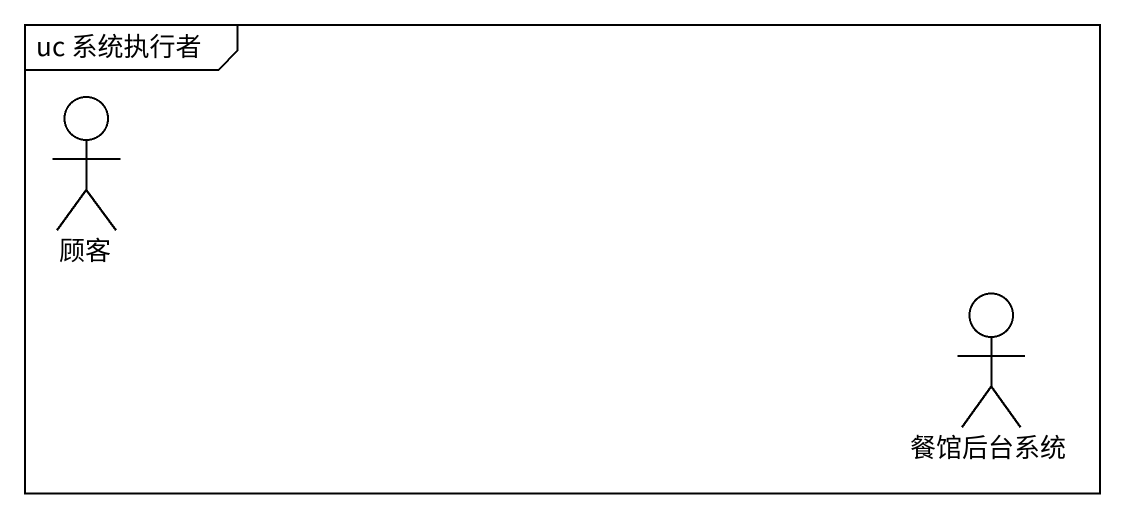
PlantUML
@startuml
mainframe uc 系统执行者
actor 顾客
actor 餐馆后台系统
@enduml
